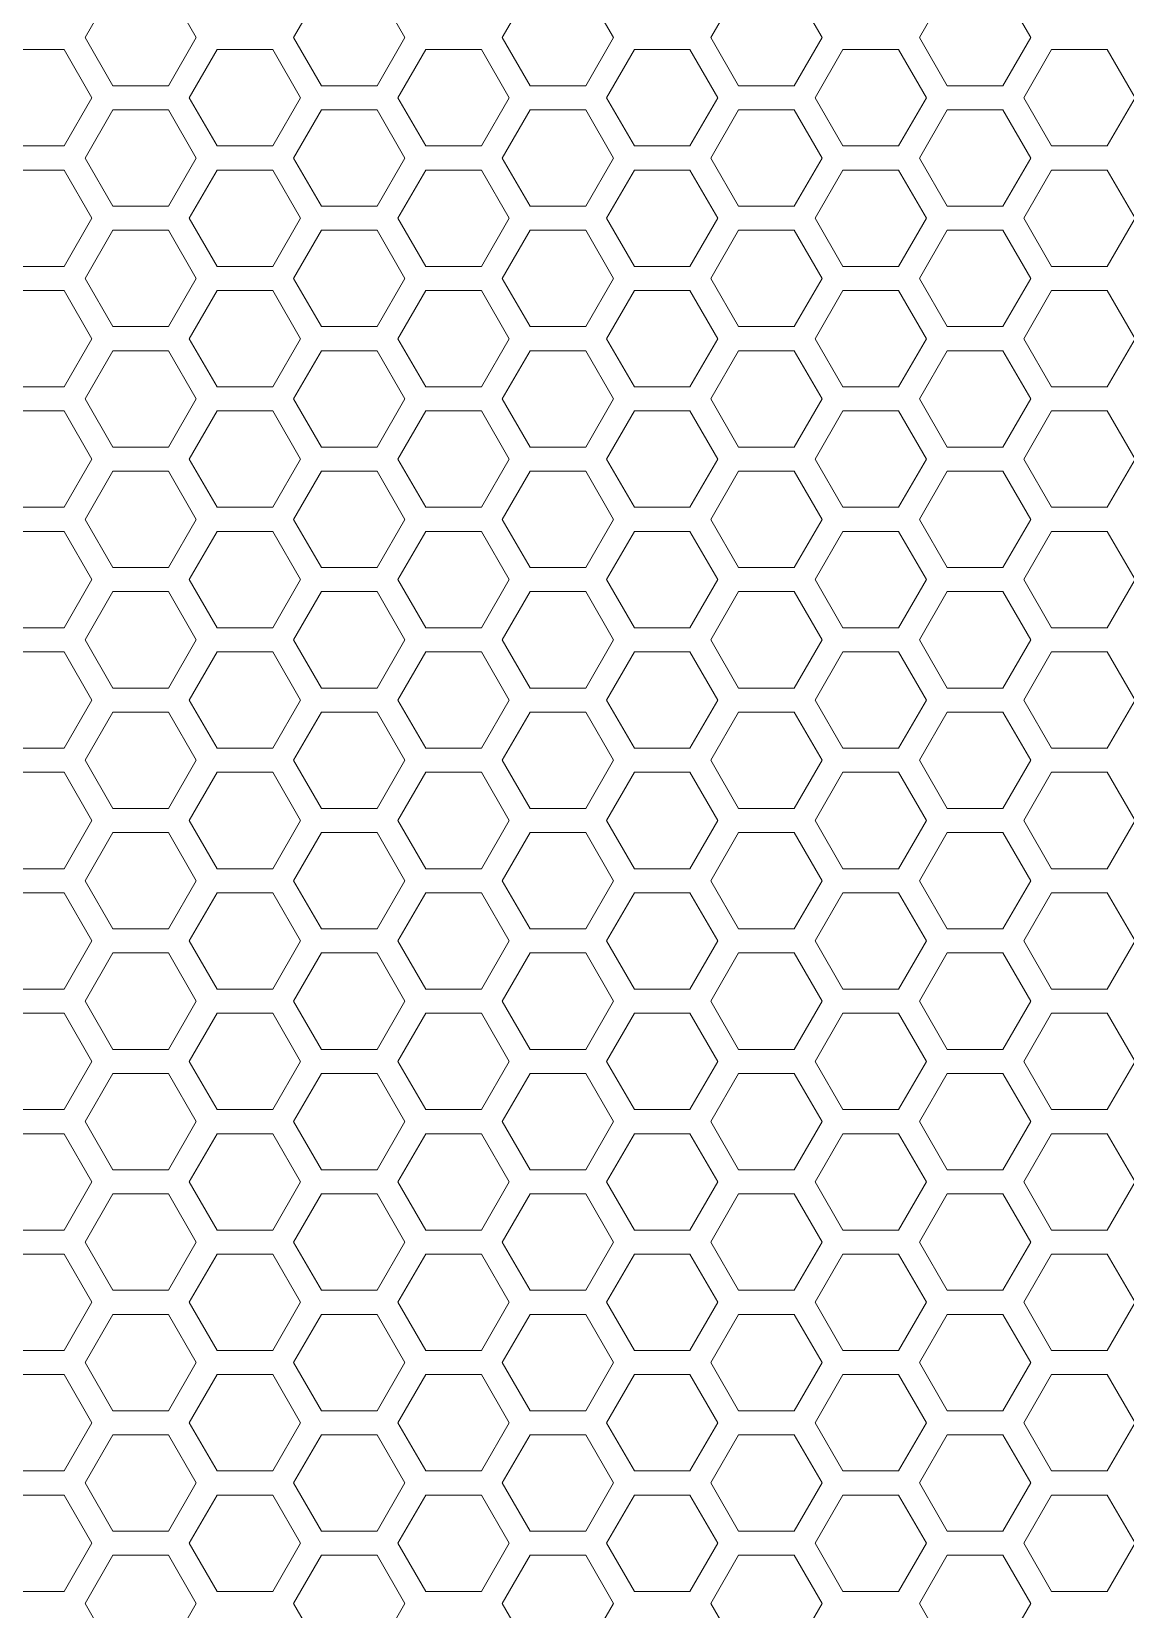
# Model space of a CAD drawing. Header units: millimetres. Extents: x 0 to 62, y -17 to 201.
# Drawn here: x 22.8 to 31.88, y 78.55 to 91.65 of the extents above; entities that cross this region are included whole.
import ezdxf

# ---------------------------------------------------------------- set-up
doc = ezdxf.new("R2010")
doc.units = ezdxf.units.MM

msp = doc.modelspace()

# ---------------------------------------------------------------- linework, layer by layer
at = {"color": 0, "lineweight": 18}
for p, q in [((23.475, 92), (23.244, 91.6)), ((24.168, 91.6), (23.937, 92)), ((25.207, 92), (24.976, 91.6)), ((25.9, 91.6), (25.669, 92)), ((26.939, 92), (26.708, 91.6)), ((27.632, 91.6), (27.401, 92)), ((28.671, 92), (28.44, 91.6)), ((29.364, 91.6), (29.133, 92)), ((30.403, 92), (30.172, 91.6)), ((31.096, 91.6), (30.865, 92)), ((23.244, 91.6), (23.475, 91.2)), ((23.937, 91.2), (24.168, 91.6)), ((24.976, 91.6), (25.207, 91.2)), ((25.669, 91.2), (25.9, 91.6)), ((26.708, 91.6), (26.939, 91.2)), ((27.401, 91.2), (27.632, 91.6)), ((28.44, 91.6), (28.671, 91.2)), ((29.133, 91.2), (29.364, 91.6)), ((30.172, 91.6), (30.403, 91.2)), ((30.865, 91.2), (31.096, 91.6)), ((23.071, 91.5), (22.609, 91.5)), ((23.302, 91.1), (23.071, 91.5)), ((24.341, 91.5), (24.11, 91.1)), ((24.803, 91.5), (24.341, 91.5)), ((25.034, 91.1), (24.803, 91.5)), ((26.073, 91.5), (25.842, 91.1)), ((26.535, 91.5), (26.073, 91.5)), ((26.766, 91.1), (26.535, 91.5)), ((27.805, 91.5), (27.574, 91.1)), ((28.267, 91.5), (27.805, 91.5)), ((28.498, 91.1), (28.267, 91.5)), ((29.537, 91.5), (29.306, 91.1)), ((29.999, 91.5), (29.537, 91.5)), ((30.23, 91.1), (29.999, 91.5)), ((31.269, 91.5), (31.038, 91.1)), ((31.731, 91.5), (31.269, 91.5)), ((31.962, 91.1), (31.731, 91.5)), ((23.475, 91.2), (23.937, 91.2)), ((25.207, 91.2), (25.669, 91.2)), ((26.939, 91.2), (27.401, 91.2)), ((28.671, 91.2), (29.133, 91.2)), ((30.403, 91.2), (30.865, 91.2)), ((23.071, 90.7), (23.302, 91.1)), ((24.11, 91.1), (24.341, 90.7)), ((24.803, 90.7), (25.034, 91.1)), ((25.842, 91.1), (26.073, 90.7)), ((26.535, 90.7), (26.766, 91.1)), ((27.574, 91.1), (27.805, 90.7)), ((28.267, 90.7), (28.498, 91.1)), ((29.306, 91.1), (29.537, 90.7)), ((29.999, 90.7), (30.23, 91.1)), ((31.038, 91.1), (31.269, 90.7)), ((31.731, 90.7), (31.962, 91.1)), ((23.475, 91), (23.244, 90.6)), ((23.937, 91), (23.475, 91)), ((24.168, 90.6), (23.937, 91)), ((25.207, 91), (24.976, 90.6)), ((25.669, 91), (25.207, 91)), ((25.9, 90.6), (25.669, 91)), ((26.939, 91), (26.708, 90.6)), ((27.401, 91), (26.939, 91)), ((27.632, 90.6), (27.401, 91)), ((28.671, 91), (28.44, 90.6)), ((29.133, 91), (28.671, 91)), ((29.364, 90.6), (29.133, 91)), ((30.403, 91), (30.172, 90.6)), ((30.865, 91), (30.403, 91)), ((31.096, 90.6), (30.865, 91)), ((22.609, 90.7), (23.071, 90.7)), ((24.341, 90.7), (24.803, 90.7)), ((26.073, 90.7), (26.535, 90.7)), ((27.805, 90.7), (28.267, 90.7)), ((29.537, 90.7), (29.999, 90.7)), ((31.269, 90.7), (31.731, 90.7)), ((23.244, 90.6), (23.475, 90.2)), ((23.937, 90.2), (24.168, 90.6)), ((24.976, 90.6), (25.207, 90.2)), ((25.669, 90.2), (25.9, 90.6)), ((26.708, 90.6), (26.939, 90.2)), ((27.401, 90.2), (27.632, 90.6)), ((28.44, 90.6), (28.671, 90.2)), ((29.133, 90.2), (29.364, 90.6)), ((30.172, 90.6), (30.403, 90.2)), ((30.865, 90.2), (31.096, 90.6)), ((23.071, 90.5), (22.609, 90.5)), ((23.302, 90.1), (23.071, 90.5)), ((24.341, 90.5), (24.11, 90.1)), ((24.803, 90.5), (24.341, 90.5)), ((25.034, 90.1), (24.803, 90.5)), ((26.073, 90.5), (25.842, 90.1)), ((26.535, 90.5), (26.073, 90.5)), ((26.766, 90.1), (26.535, 90.5)), ((27.805, 90.5), (27.574, 90.1)), ((28.267, 90.5), (27.805, 90.5)), ((28.498, 90.1), (28.267, 90.5)), ((29.537, 90.5), (29.306, 90.1)), ((29.999, 90.5), (29.537, 90.5)), ((30.23, 90.1), (29.999, 90.5)), ((31.269, 90.5), (31.038, 90.1)), ((31.731, 90.5), (31.269, 90.5)), ((31.962, 90.1), (31.731, 90.5)), ((23.475, 90.2), (23.937, 90.2)), ((25.207, 90.2), (25.669, 90.2)), ((26.939, 90.2), (27.401, 90.2)), ((28.671, 90.2), (29.133, 90.2)), ((30.403, 90.2), (30.865, 90.2)), ((23.071, 89.7), (23.302, 90.1)), ((23.475, 90), (23.244, 89.6)), ((23.937, 90), (23.475, 90)), ((24.168, 89.6), (23.937, 90)), ((24.11, 90.1), (24.341, 89.7)), ((24.803, 89.7), (25.034, 90.1)), ((25.207, 90), (24.976, 89.6)), ((25.669, 90), (25.207, 90)), ((25.9, 89.6), (25.669, 90)), ((25.842, 90.1), (26.073, 89.7)), ((26.535, 89.7), (26.766, 90.1)), ((26.939, 90), (26.708, 89.6)), ((27.401, 90), (26.939, 90)), ((27.632, 89.6), (27.401, 90)), ((27.574, 90.1), (27.805, 89.7)), ((28.267, 89.7), (28.498, 90.1)), ((28.671, 90), (28.44, 89.6)), ((29.133, 90), (28.671, 90)), ((29.364, 89.6), (29.133, 90)), ((29.306, 90.1), (29.537, 89.7)), ((29.999, 89.7), (30.23, 90.1)), ((30.403, 90), (30.172, 89.6)), ((30.865, 90), (30.403, 90)), ((31.096, 89.6), (30.865, 90)), ((31.038, 90.1), (31.269, 89.7)), ((31.731, 89.7), (31.962, 90.1)), ((22.609, 89.7), (23.071, 89.7)), ((24.341, 89.7), (24.803, 89.7)), ((26.073, 89.7), (26.535, 89.7)), ((27.805, 89.7), (28.267, 89.7)), ((29.537, 89.7), (29.999, 89.7)), ((31.269, 89.7), (31.731, 89.7)), ((23.071, 89.5), (22.609, 89.5)), ((23.302, 89.1), (23.071, 89.5)), ((23.244, 89.6), (23.475, 89.2)), ((23.937, 89.2), (24.168, 89.6)), ((24.341, 89.5), (24.11, 89.1)), ((24.803, 89.5), (24.341, 89.5)), ((25.034, 89.1), (24.803, 89.5)), ((24.976, 89.6), (25.207, 89.2)), ((25.669, 89.2), (25.9, 89.6)), ((26.073, 89.5), (25.842, 89.1)), ((26.535, 89.5), (26.073, 89.5)), ((26.766, 89.1), (26.535, 89.5)), ((26.708, 89.6), (26.939, 89.2)), ((27.401, 89.2), (27.632, 89.6)), ((27.805, 89.5), (27.574, 89.1)), ((28.267, 89.5), (27.805, 89.5)), ((28.498, 89.1), (28.267, 89.5)), ((28.44, 89.6), (28.671, 89.2)), ((29.133, 89.2), (29.364, 89.6)), ((29.537, 89.5), (29.306, 89.1)), ((29.999, 89.5), (29.537, 89.5)), ((30.23, 89.1), (29.999, 89.5)), ((30.172, 89.6), (30.403, 89.2)), ((30.865, 89.2), (31.096, 89.6)), ((31.269, 89.5), (31.038, 89.1)), ((31.731, 89.5), (31.269, 89.5)), ((31.962, 89.1), (31.731, 89.5)), ((23.071, 88.7), (23.302, 89.1)), ((23.475, 89.2), (23.937, 89.2)), ((24.11, 89.1), (24.341, 88.7)), ((24.803, 88.7), (25.034, 89.1)), ((25.207, 89.2), (25.669, 89.2)), ((25.842, 89.1), (26.073, 88.7)), ((26.535, 88.7), (26.766, 89.1)), ((26.939, 89.2), (27.401, 89.2)), ((27.574, 89.1), (27.805, 88.7)), ((28.267, 88.7), (28.498, 89.1)), ((28.671, 89.2), (29.133, 89.2)), ((29.306, 89.1), (29.537, 88.7)), ((29.999, 88.7), (30.23, 89.1)), ((30.403, 89.2), (30.865, 89.2)), ((31.038, 89.1), (31.269, 88.7)), ((31.731, 88.7), (31.962, 89.1)), ((23.475, 89), (23.244, 88.6)), ((23.937, 89), (23.475, 89)), ((24.168, 88.6), (23.937, 89)), ((25.207, 89), (24.976, 88.6)), ((25.669, 89), (25.207, 89)), ((25.9, 88.6), (25.669, 89)), ((26.939, 89), (26.708, 88.6)), ((27.401, 89), (26.939, 89)), ((27.632, 88.6), (27.401, 89)), ((28.671, 89), (28.44, 88.6)), ((29.133, 89), (28.671, 89)), ((29.364, 88.6), (29.133, 89)), ((30.403, 89), (30.172, 88.6)), ((30.865, 89), (30.403, 89)), ((31.096, 88.6), (30.865, 89)), ((22.609, 88.7), (23.071, 88.7)), ((24.341, 88.7), (24.803, 88.7)), ((26.073, 88.7), (26.535, 88.7)), ((27.805, 88.7), (28.267, 88.7)), ((29.537, 88.7), (29.999, 88.7)), ((31.269, 88.7), (31.731, 88.7)), ((23.244, 88.6), (23.475, 88.2)), ((23.937, 88.2), (24.168, 88.6)), ((24.976, 88.6), (25.207, 88.2)), ((25.669, 88.2), (25.9, 88.6)), ((26.708, 88.6), (26.939, 88.2)), ((27.401, 88.2), (27.632, 88.6)), ((28.44, 88.6), (28.671, 88.2)), ((29.133, 88.2), (29.364, 88.6)), ((30.172, 88.6), (30.403, 88.2)), ((30.865, 88.2), (31.096, 88.6)), ((23.071, 88.5), (22.609, 88.5)), ((23.302, 88.1), (23.071, 88.5)), ((24.341, 88.5), (24.11, 88.1)), ((24.803, 88.5), (24.341, 88.5)), ((25.034, 88.1), (24.803, 88.5)), ((26.073, 88.5), (25.842, 88.1)), ((26.535, 88.5), (26.073, 88.5)), ((26.766, 88.1), (26.535, 88.5)), ((27.805, 88.5), (27.574, 88.1)), ((28.267, 88.5), (27.805, 88.5)), ((28.498, 88.1), (28.267, 88.5)), ((29.537, 88.5), (29.306, 88.1)), ((29.999, 88.5), (29.537, 88.5)), ((30.23, 88.1), (29.999, 88.5)), ((31.269, 88.5), (31.038, 88.1)), ((31.731, 88.5), (31.269, 88.5)), ((31.962, 88.1), (31.731, 88.5)), ((23.475, 88.2), (23.937, 88.2)), ((25.207, 88.2), (25.669, 88.2)), ((26.939, 88.2), (27.401, 88.2)), ((28.671, 88.2), (29.133, 88.2)), ((30.403, 88.2), (30.865, 88.2)), ((23.071, 87.7), (23.302, 88.1)), ((24.11, 88.1), (24.341, 87.7)), ((24.803, 87.7), (25.034, 88.1)), ((25.842, 88.1), (26.073, 87.7)), ((26.535, 87.7), (26.766, 88.1)), ((27.574, 88.1), (27.805, 87.7)), ((28.267, 87.7), (28.498, 88.1)), ((29.306, 88.1), (29.537, 87.7)), ((29.999, 87.7), (30.23, 88.1)), ((31.038, 88.1), (31.269, 87.7)), ((31.731, 87.7), (31.962, 88.1)), ((23.475, 88), (23.244, 87.6)), ((23.937, 88), (23.475, 88)), ((24.168, 87.6), (23.937, 88)), ((25.207, 88), (24.976, 87.6)), ((25.669, 88), (25.207, 88)), ((25.9, 87.6), (25.669, 88)), ((26.939, 88), (26.708, 87.6)), ((27.401, 88), (26.939, 88)), ((27.632, 87.6), (27.401, 88)), ((28.671, 88), (28.44, 87.6)), ((29.133, 88), (28.671, 88)), ((29.364, 87.6), (29.133, 88)), ((30.403, 88), (30.172, 87.6)), ((30.865, 88), (30.403, 88)), ((31.096, 87.6), (30.865, 88)), ((22.609, 87.7), (23.071, 87.7)), ((24.341, 87.7), (24.803, 87.7)), ((26.073, 87.7), (26.535, 87.7)), ((27.805, 87.7), (28.267, 87.7)), ((29.537, 87.7), (29.999, 87.7)), ((31.269, 87.7), (31.731, 87.7)), ((23.244, 87.6), (23.475, 87.2)), ((23.937, 87.2), (24.168, 87.6)), ((24.976, 87.6), (25.207, 87.2)), ((25.669, 87.2), (25.9, 87.6)), ((26.708, 87.6), (26.939, 87.2)), ((27.401, 87.2), (27.632, 87.6)), ((28.44, 87.6), (28.671, 87.2)), ((29.133, 87.2), (29.364, 87.6)), ((30.172, 87.6), (30.403, 87.2)), ((30.865, 87.2), (31.096, 87.6)), ((23.071, 87.5), (22.609, 87.5)), ((23.302, 87.1), (23.071, 87.5)), ((24.341, 87.5), (24.11, 87.1)), ((24.803, 87.5), (24.341, 87.5)), ((25.034, 87.1), (24.803, 87.5)), ((26.073, 87.5), (25.842, 87.1)), ((26.535, 87.5), (26.073, 87.5)), ((26.766, 87.1), (26.535, 87.5)), ((27.805, 87.5), (27.574, 87.1)), ((28.267, 87.5), (27.805, 87.5)), ((28.498, 87.1), (28.267, 87.5)), ((29.537, 87.5), (29.306, 87.1)), ((29.999, 87.5), (29.537, 87.5)), ((30.23, 87.1), (29.999, 87.5)), ((31.269, 87.5), (31.038, 87.1)), ((31.731, 87.5), (31.269, 87.5)), ((31.962, 87.1), (31.731, 87.5)), ((23.475, 87.2), (23.937, 87.2)), ((25.207, 87.2), (25.669, 87.2)), ((26.939, 87.2), (27.401, 87.2)), ((28.671, 87.2), (29.133, 87.2)), ((30.403, 87.2), (30.865, 87.2)), ((23.071, 86.7), (23.302, 87.1)), ((23.475, 87), (23.244, 86.6)), ((23.937, 87), (23.475, 87)), ((24.168, 86.6), (23.937, 87)), ((24.11, 87.1), (24.341, 86.7)), ((24.803, 86.7), (25.034, 87.1)), ((25.207, 87), (24.976, 86.6)), ((25.669, 87), (25.207, 87)), ((25.9, 86.6), (25.669, 87)), ((25.842, 87.1), (26.073, 86.7)), ((26.535, 86.7), (26.766, 87.1)), ((26.939, 87), (26.708, 86.6)), ((27.401, 87), (26.939, 87)), ((27.632, 86.6), (27.401, 87)), ((27.574, 87.1), (27.805, 86.7)), ((28.267, 86.7), (28.498, 87.1)), ((28.671, 87), (28.44, 86.6)), ((29.133, 87), (28.671, 87)), ((29.364, 86.6), (29.133, 87)), ((29.306, 87.1), (29.537, 86.7)), ((29.999, 86.7), (30.23, 87.1)), ((30.403, 87), (30.172, 86.6)), ((30.865, 87), (30.403, 87)), ((31.096, 86.6), (30.865, 87)), ((31.038, 87.1), (31.269, 86.7)), ((31.731, 86.7), (31.962, 87.1)), ((22.609, 86.7), (23.071, 86.7)), ((23.244, 86.6), (23.475, 86.2)), ((23.937, 86.2), (24.168, 86.6)), ((24.341, 86.7), (24.803, 86.7)), ((24.976, 86.6), (25.207, 86.2)), ((25.669, 86.2), (25.9, 86.6)), ((26.073, 86.7), (26.535, 86.7)), ((26.708, 86.6), (26.939, 86.2)), ((27.401, 86.2), (27.632, 86.6)), ((27.805, 86.7), (28.267, 86.7)), ((28.44, 86.6), (28.671, 86.2)), ((29.133, 86.2), (29.364, 86.6)), ((29.537, 86.7), (29.999, 86.7)), ((30.172, 86.6), (30.403, 86.2)), ((30.865, 86.2), (31.096, 86.6)), ((31.269, 86.7), (31.731, 86.7)), ((23.071, 86.5), (22.609, 86.5)), ((23.302, 86.1), (23.071, 86.5)), ((24.341, 86.5), (24.11, 86.1)), ((24.803, 86.5), (24.341, 86.5)), ((25.034, 86.1), (24.803, 86.5)), ((26.073, 86.5), (25.842, 86.1)), ((26.535, 86.5), (26.073, 86.5)), ((26.766, 86.1), (26.535, 86.5)), ((27.805, 86.5), (27.574, 86.1)), ((28.267, 86.5), (27.805, 86.5)), ((28.498, 86.1), (28.267, 86.5)), ((29.537, 86.5), (29.306, 86.1)), ((29.999, 86.5), (29.537, 86.5)), ((30.23, 86.1), (29.999, 86.5)), ((31.269, 86.5), (31.038, 86.1)), ((31.731, 86.5), (31.269, 86.5)), ((31.962, 86.1), (31.731, 86.5)), ((23.475, 86.2), (23.937, 86.2)), ((25.207, 86.2), (25.669, 86.2)), ((26.939, 86.2), (27.401, 86.2)), ((28.671, 86.2), (29.133, 86.2)), ((30.403, 86.2), (30.865, 86.2)), ((23.071, 85.7), (23.302, 86.1)), ((24.11, 86.1), (24.341, 85.7)), ((24.803, 85.7), (25.034, 86.1)), ((25.842, 86.1), (26.073, 85.7)), ((26.535, 85.7), (26.766, 86.1)), ((27.574, 86.1), (27.805, 85.7)), ((28.267, 85.7), (28.498, 86.1)), ((29.306, 86.1), (29.537, 85.7)), ((29.999, 85.7), (30.23, 86.1)), ((31.038, 86.1), (31.269, 85.7)), ((31.731, 85.7), (31.962, 86.1)), ((23.475, 86), (23.244, 85.6)), ((23.937, 86), (23.475, 86)), ((24.168, 85.6), (23.937, 86)), ((25.207, 86), (24.976, 85.6)), ((25.669, 86), (25.207, 86)), ((25.9, 85.6), (25.669, 86)), ((26.939, 86), (26.708, 85.6)), ((27.401, 86), (26.939, 86)), ((27.632, 85.6), (27.401, 86)), ((28.671, 86), (28.44, 85.6)), ((29.133, 86), (28.671, 86)), ((29.364, 85.6), (29.133, 86)), ((30.403, 86), (30.172, 85.6)), ((30.865, 86), (30.403, 86)), ((31.096, 85.6), (30.865, 86)), ((22.609, 85.7), (23.071, 85.7)), ((24.341, 85.7), (24.803, 85.7)), ((26.073, 85.7), (26.535, 85.7)), ((27.805, 85.7), (28.267, 85.7)), ((29.537, 85.7), (29.999, 85.7)), ((31.269, 85.7), (31.731, 85.7)), ((23.244, 85.6), (23.475, 85.2)), ((23.937, 85.2), (24.168, 85.6)), ((24.976, 85.6), (25.207, 85.2)), ((25.669, 85.2), (25.9, 85.6)), ((26.708, 85.6), (26.939, 85.2)), ((27.401, 85.2), (27.632, 85.6)), ((28.44, 85.6), (28.671, 85.2)), ((29.133, 85.2), (29.364, 85.6)), ((30.172, 85.6), (30.403, 85.2)), ((30.865, 85.2), (31.096, 85.6)), ((23.071, 85.5), (22.609, 85.5)), ((23.302, 85.1), (23.071, 85.5)), ((24.341, 85.5), (24.11, 85.1)), ((24.803, 85.5), (24.341, 85.5)), ((25.034, 85.1), (24.803, 85.5)), ((26.073, 85.5), (25.842, 85.1)), ((26.535, 85.5), (26.073, 85.5)), ((26.766, 85.1), (26.535, 85.5)), ((27.805, 85.5), (27.574, 85.1)), ((28.267, 85.5), (27.805, 85.5)), ((28.498, 85.1), (28.267, 85.5)), ((29.537, 85.5), (29.306, 85.1)), ((29.999, 85.5), (29.537, 85.5)), ((30.23, 85.1), (29.999, 85.5)), ((31.269, 85.5), (31.038, 85.1)), ((31.731, 85.5), (31.269, 85.5)), ((31.962, 85.1), (31.731, 85.5)), ((23.475, 85.2), (23.937, 85.2)), ((25.207, 85.2), (25.669, 85.2)), ((26.939, 85.2), (27.401, 85.2)), ((28.671, 85.2), (29.133, 85.2)), ((30.403, 85.2), (30.865, 85.2)), ((23.071, 84.7), (23.302, 85.1)), ((24.11, 85.1), (24.341, 84.7)), ((24.803, 84.7), (25.034, 85.1)), ((25.842, 85.1), (26.073, 84.7)), ((26.535, 84.7), (26.766, 85.1)), ((27.574, 85.1), (27.805, 84.7)), ((28.267, 84.7), (28.498, 85.1)), ((29.306, 85.1), (29.537, 84.7)), ((29.999, 84.7), (30.23, 85.1)), ((31.038, 85.1), (31.269, 84.7)), ((31.731, 84.7), (31.962, 85.1)), ((23.475, 85), (23.244, 84.6)), ((23.937, 85), (23.475, 85)), ((24.168, 84.6), (23.937, 85)), ((25.207, 85), (24.976, 84.6)), ((25.669, 85), (25.207, 85)), ((25.9, 84.6), (25.669, 85)), ((26.939, 85), (26.708, 84.6)), ((27.401, 85), (26.939, 85)), ((27.632, 84.6), (27.401, 85)), ((28.671, 85), (28.44, 84.6)), ((29.133, 85), (28.671, 85)), ((29.364, 84.6), (29.133, 85)), ((30.403, 85), (30.172, 84.6)), ((30.865, 85), (30.403, 85)), ((31.096, 84.6), (30.865, 85)), ((22.609, 84.7), (23.071, 84.7)), ((24.341, 84.7), (24.803, 84.7)), ((26.073, 84.7), (26.535, 84.7)), ((27.805, 84.7), (28.267, 84.7)), ((29.537, 84.7), (29.999, 84.7)), ((31.269, 84.7), (31.731, 84.7)), ((23.071, 84.5), (22.609, 84.5)), ((23.302, 84.1), (23.071, 84.5)), ((23.244, 84.6), (23.475, 84.2)), ((23.937, 84.2), (24.168, 84.6)), ((24.341, 84.5), (24.11, 84.1)), ((24.803, 84.5), (24.341, 84.5)), ((25.034, 84.1), (24.803, 84.5)), ((24.976, 84.6), (25.207, 84.2)), ((25.669, 84.2), (25.9, 84.6)), ((26.073, 84.5), (25.842, 84.1)), ((26.535, 84.5), (26.073, 84.5)), ((26.766, 84.1), (26.535, 84.5)), ((26.708, 84.6), (26.939, 84.2)), ((27.401, 84.2), (27.632, 84.6)), ((27.805, 84.5), (27.574, 84.1)), ((28.267, 84.5), (27.805, 84.5)), ((28.498, 84.1), (28.267, 84.5)), ((28.44, 84.6), (28.671, 84.2)), ((29.133, 84.2), (29.364, 84.6)), ((29.537, 84.5), (29.306, 84.1)), ((29.999, 84.5), (29.537, 84.5)), ((30.23, 84.1), (29.999, 84.5)), ((30.172, 84.6), (30.403, 84.2)), ((30.865, 84.2), (31.096, 84.6)), ((31.269, 84.5), (31.038, 84.1)), ((31.731, 84.5), (31.269, 84.5)), ((31.962, 84.1), (31.731, 84.5)), ((23.475, 84.2), (23.937, 84.2)), ((25.207, 84.2), (25.669, 84.2)), ((26.939, 84.2), (27.401, 84.2)), ((28.671, 84.2), (29.133, 84.2)), ((30.403, 84.2), (30.865, 84.2)), ((23.071, 83.7), (23.302, 84.1)), ((23.475, 84), (23.244, 83.6)), ((23.937, 84), (23.475, 84)), ((24.168, 83.6), (23.937, 84)), ((24.11, 84.1), (24.341, 83.7)), ((24.803, 83.7), (25.034, 84.1)), ((25.207, 84), (24.976, 83.6)), ((25.669, 84), (25.207, 84)), ((25.9, 83.6), (25.669, 84)), ((25.842, 84.1), (26.073, 83.7)), ((26.535, 83.7), (26.766, 84.1)), ((26.939, 84), (26.708, 83.6)), ((27.401, 84), (26.939, 84)), ((27.632, 83.6), (27.401, 84)), ((27.574, 84.1), (27.805, 83.7)), ((28.267, 83.7), (28.498, 84.1)), ((28.671, 84), (28.44, 83.6)), ((29.133, 84), (28.671, 84)), ((29.364, 83.6), (29.133, 84)), ((29.306, 84.1), (29.537, 83.7)), ((29.999, 83.7), (30.23, 84.1)), ((30.403, 84), (30.172, 83.6)), ((30.865, 84), (30.403, 84)), ((31.096, 83.6), (30.865, 84)), ((31.038, 84.1), (31.269, 83.7)), ((31.731, 83.7), (31.962, 84.1)), ((22.609, 83.7), (23.071, 83.7)), ((23.244, 83.6), (23.475, 83.2)), ((23.937, 83.2), (24.168, 83.6)), ((24.341, 83.7), (24.803, 83.7)), ((24.976, 83.6), (25.207, 83.2)), ((25.669, 83.2), (25.9, 83.6)), ((26.073, 83.7), (26.535, 83.7)), ((26.708, 83.6), (26.939, 83.2)), ((27.401, 83.2), (27.632, 83.6)), ((27.805, 83.7), (28.267, 83.7)), ((28.44, 83.6), (28.671, 83.2)), ((29.133, 83.2), (29.364, 83.6)), ((29.537, 83.7), (29.999, 83.7)), ((30.172, 83.6), (30.403, 83.2)), ((30.865, 83.2), (31.096, 83.6)), ((31.269, 83.7), (31.731, 83.7)), ((23.071, 83.5), (22.609, 83.5)), ((23.302, 83.1), (23.071, 83.5)), ((24.341, 83.5), (24.11, 83.1)), ((24.803, 83.5), (24.341, 83.5)), ((25.034, 83.1), (24.803, 83.5)), ((26.073, 83.5), (25.842, 83.1)), ((26.535, 83.5), (26.073, 83.5)), ((26.766, 83.1), (26.535, 83.5)), ((27.805, 83.5), (27.574, 83.1)), ((28.267, 83.5), (27.805, 83.5)), ((28.498, 83.1), (28.267, 83.5)), ((29.537, 83.5), (29.306, 83.1)), ((29.999, 83.5), (29.537, 83.5)), ((30.23, 83.1), (29.999, 83.5)), ((31.269, 83.5), (31.038, 83.1)), ((31.731, 83.5), (31.269, 83.5)), ((31.962, 83.1), (31.731, 83.5)), ((23.475, 83.2), (23.937, 83.2)), ((25.207, 83.2), (25.669, 83.2)), ((26.939, 83.2), (27.401, 83.2)), ((28.671, 83.2), (29.133, 83.2)), ((30.403, 83.2), (30.865, 83.2)), ((23.071, 82.7), (23.302, 83.1)), ((24.11, 83.1), (24.341, 82.7)), ((24.803, 82.7), (25.034, 83.1)), ((25.842, 83.1), (26.073, 82.7)), ((26.535, 82.7), (26.766, 83.1)), ((27.574, 83.1), (27.805, 82.7)), ((28.267, 82.7), (28.498, 83.1)), ((29.306, 83.1), (29.537, 82.7)), ((29.999, 82.7), (30.23, 83.1)), ((31.038, 83.1), (31.269, 82.7)), ((31.731, 82.7), (31.962, 83.1)), ((23.475, 83), (23.244, 82.6)), ((23.937, 83), (23.475, 83)), ((24.168, 82.6), (23.937, 83)), ((25.207, 83), (24.976, 82.6)), ((25.669, 83), (25.207, 83)), ((25.9, 82.6), (25.669, 83)), ((26.939, 83), (26.708, 82.6)), ((27.401, 83), (26.939, 83)), ((27.632, 82.6), (27.401, 83)), ((28.671, 83), (28.44, 82.6)), ((29.133, 83), (28.671, 83)), ((29.364, 82.6), (29.133, 83)), ((30.403, 83), (30.172, 82.6)), ((30.865, 83), (30.403, 83)), ((31.096, 82.6), (30.865, 83)), ((22.609, 82.7), (23.071, 82.7)), ((24.341, 82.7), (24.803, 82.7)), ((26.073, 82.7), (26.535, 82.7)), ((27.805, 82.7), (28.267, 82.7)), ((29.537, 82.7), (29.999, 82.7)), ((31.269, 82.7), (31.731, 82.7)), ((23.244, 82.6), (23.475, 82.2)), ((23.937, 82.2), (24.168, 82.6)), ((24.976, 82.6), (25.207, 82.2)), ((25.669, 82.2), (25.9, 82.6)), ((26.708, 82.6), (26.939, 82.2)), ((27.401, 82.2), (27.632, 82.6)), ((28.44, 82.6), (28.671, 82.2)), ((29.133, 82.2), (29.364, 82.6)), ((30.172, 82.6), (30.403, 82.2)), ((30.865, 82.2), (31.096, 82.6)), ((23.071, 82.5), (22.609, 82.5)), ((23.302, 82.1), (23.071, 82.5)), ((24.341, 82.5), (24.11, 82.1)), ((24.803, 82.5), (24.341, 82.5)), ((25.034, 82.1), (24.803, 82.5)), ((26.073, 82.5), (25.842, 82.1)), ((26.535, 82.5), (26.073, 82.5)), ((26.766, 82.1), (26.535, 82.5)), ((27.805, 82.5), (27.574, 82.1)), ((28.267, 82.5), (27.805, 82.5)), ((28.498, 82.1), (28.267, 82.5)), ((29.537, 82.5), (29.306, 82.1)), ((29.999, 82.5), (29.537, 82.5)), ((30.23, 82.1), (29.999, 82.5)), ((31.269, 82.5), (31.038, 82.1)), ((31.731, 82.5), (31.269, 82.5)), ((31.962, 82.1), (31.731, 82.5)), ((23.475, 82.2), (23.937, 82.2)), ((25.207, 82.2), (25.669, 82.2)), ((26.939, 82.2), (27.401, 82.2)), ((28.671, 82.2), (29.133, 82.2)), ((30.403, 82.2), (30.865, 82.2)), ((23.071, 81.7), (23.302, 82.1)), ((24.11, 82.1), (24.341, 81.7)), ((24.803, 81.7), (25.034, 82.1)), ((25.842, 82.1), (26.073, 81.7)), ((26.535, 81.7), (26.766, 82.1)), ((27.574, 82.1), (27.805, 81.7)), ((28.267, 81.7), (28.498, 82.1)), ((29.306, 82.1), (29.537, 81.7)), ((29.999, 81.7), (30.23, 82.1)), ((31.038, 82.1), (31.269, 81.7)), ((31.731, 81.7), (31.962, 82.1)), ((23.475, 82), (23.244, 81.6)), ((23.937, 82), (23.475, 82)), ((24.168, 81.6), (23.937, 82)), ((25.207, 82), (24.976, 81.6)), ((25.669, 82), (25.207, 82)), ((25.9, 81.6), (25.669, 82)), ((26.939, 82), (26.708, 81.6)), ((27.401, 82), (26.939, 82)), ((27.632, 81.6), (27.401, 82)), ((28.671, 82), (28.44, 81.6)), ((29.133, 82), (28.671, 82)), ((29.364, 81.6), (29.133, 82)), ((30.403, 82), (30.172, 81.6)), ((30.865, 82), (30.403, 82)), ((31.096, 81.6), (30.865, 82)), ((22.609, 81.7), (23.071, 81.7)), ((24.341, 81.7), (24.803, 81.7)), ((26.073, 81.7), (26.535, 81.7)), ((27.805, 81.7), (28.267, 81.7)), ((29.537, 81.7), (29.999, 81.7)), ((31.269, 81.7), (31.731, 81.7)), ((23.071, 81.5), (22.609, 81.5)), ((23.302, 81.1), (23.071, 81.5)), ((23.244, 81.6), (23.475, 81.2)), ((23.937, 81.2), (24.168, 81.6)), ((24.341, 81.5), (24.11, 81.1)), ((24.803, 81.5), (24.341, 81.5)), ((25.034, 81.1), (24.803, 81.5)), ((24.976, 81.6), (25.207, 81.2)), ((25.669, 81.2), (25.9, 81.6)), ((26.073, 81.5), (25.842, 81.1)), ((26.535, 81.5), (26.073, 81.5)), ((26.766, 81.1), (26.535, 81.5)), ((26.708, 81.6), (26.939, 81.2)), ((27.401, 81.2), (27.632, 81.6)), ((27.805, 81.5), (27.574, 81.1)), ((28.267, 81.5), (27.805, 81.5)), ((28.498, 81.1), (28.267, 81.5)), ((28.44, 81.6), (28.671, 81.2)), ((29.133, 81.2), (29.364, 81.6)), ((29.537, 81.5), (29.306, 81.1)), ((29.999, 81.5), (29.537, 81.5)), ((30.23, 81.1), (29.999, 81.5)), ((30.172, 81.6), (30.403, 81.2)), ((30.865, 81.2), (31.096, 81.6)), ((31.269, 81.5), (31.038, 81.1)), ((31.731, 81.5), (31.269, 81.5)), ((31.962, 81.1), (31.731, 81.5)), ((23.071, 80.7), (23.302, 81.1)), ((23.475, 81.2), (23.937, 81.2)), ((24.11, 81.1), (24.341, 80.7)), ((24.803, 80.7), (25.034, 81.1)), ((25.207, 81.2), (25.669, 81.2)), ((25.842, 81.1), (26.073, 80.7)), ((26.535, 80.7), (26.766, 81.1)), ((26.939, 81.2), (27.401, 81.2)), ((27.574, 81.1), (27.805, 80.7)), ((28.267, 80.7), (28.498, 81.1)), ((28.671, 81.2), (29.133, 81.2)), ((29.306, 81.1), (29.537, 80.7)), ((29.999, 80.7), (30.23, 81.1)), ((30.403, 81.2), (30.865, 81.2)), ((31.038, 81.1), (31.269, 80.7)), ((31.731, 80.7), (31.962, 81.1)), ((23.475, 81), (23.244, 80.6)), ((23.937, 81), (23.475, 81)), ((24.168, 80.6), (23.937, 81)), ((25.207, 81), (24.976, 80.6)), ((25.669, 81), (25.207, 81)), ((25.9, 80.6), (25.669, 81)), ((26.939, 81), (26.708, 80.6)), ((27.401, 81), (26.939, 81)), ((27.632, 80.6), (27.401, 81)), ((28.671, 81), (28.44, 80.6)), ((29.133, 81), (28.671, 81)), ((29.364, 80.6), (29.133, 81)), ((30.403, 81), (30.172, 80.6)), ((30.865, 81), (30.403, 81)), ((31.096, 80.6), (30.865, 81)), ((22.609, 80.7), (23.071, 80.7)), ((24.341, 80.7), (24.803, 80.7)), ((26.073, 80.7), (26.535, 80.7)), ((27.805, 80.7), (28.267, 80.7)), ((29.537, 80.7), (29.999, 80.7)), ((31.269, 80.7), (31.731, 80.7)), ((23.244, 80.6), (23.475, 80.2)), ((23.937, 80.2), (24.168, 80.6)), ((24.976, 80.6), (25.207, 80.2)), ((25.669, 80.2), (25.9, 80.6)), ((26.708, 80.6), (26.939, 80.2)), ((27.401, 80.2), (27.632, 80.6)), ((28.44, 80.6), (28.671, 80.2)), ((29.133, 80.2), (29.364, 80.6)), ((30.172, 80.6), (30.403, 80.2)), ((30.865, 80.2), (31.096, 80.6)), ((23.071, 80.5), (22.609, 80.5)), ((23.302, 80.1), (23.071, 80.5)), ((24.341, 80.5), (24.11, 80.1)), ((24.803, 80.5), (24.341, 80.5)), ((25.034, 80.1), (24.803, 80.5)), ((26.073, 80.5), (25.842, 80.1)), ((26.535, 80.5), (26.073, 80.5)), ((26.766, 80.1), (26.535, 80.5)), ((27.805, 80.5), (27.574, 80.1)), ((28.267, 80.5), (27.805, 80.5)), ((28.498, 80.1), (28.267, 80.5)), ((29.537, 80.5), (29.306, 80.1)), ((29.999, 80.5), (29.537, 80.5)), ((30.23, 80.1), (29.999, 80.5)), ((31.269, 80.5), (31.038, 80.1)), ((31.731, 80.5), (31.269, 80.5)), ((31.962, 80.1), (31.731, 80.5)), ((23.475, 80.2), (23.937, 80.2)), ((25.207, 80.2), (25.669, 80.2)), ((26.939, 80.2), (27.401, 80.2)), ((28.671, 80.2), (29.133, 80.2)), ((30.403, 80.2), (30.865, 80.2)), ((23.071, 79.7), (23.302, 80.1)), ((24.11, 80.1), (24.341, 79.7)), ((24.803, 79.7), (25.034, 80.1)), ((25.842, 80.1), (26.073, 79.7)), ((26.535, 79.7), (26.766, 80.1)), ((27.574, 80.1), (27.805, 79.7)), ((28.267, 79.7), (28.498, 80.1)), ((29.306, 80.1), (29.537, 79.7)), ((29.999, 79.7), (30.23, 80.1)), ((31.038, 80.1), (31.269, 79.7)), ((31.731, 79.7), (31.962, 80.1)), ((23.475, 80), (23.244, 79.6)), ((23.937, 80), (23.475, 80)), ((24.168, 79.6), (23.937, 80)), ((25.207, 80), (24.976, 79.6)), ((25.669, 80), (25.207, 80)), ((25.9, 79.6), (25.669, 80)), ((26.939, 80), (26.708, 79.6)), ((27.401, 80), (26.939, 80)), ((27.632, 79.6), (27.401, 80)), ((28.671, 80), (28.44, 79.6)), ((29.133, 80), (28.671, 80)), ((29.364, 79.6), (29.133, 80)), ((30.403, 80), (30.172, 79.6)), ((30.865, 80), (30.403, 80)), ((31.096, 79.6), (30.865, 80)), ((22.609, 79.7), (23.071, 79.7)), ((24.341, 79.7), (24.803, 79.7)), ((26.073, 79.7), (26.535, 79.7)), ((27.805, 79.7), (28.267, 79.7)), ((29.537, 79.7), (29.999, 79.7)), ((31.269, 79.7), (31.731, 79.7)), ((23.244, 79.6), (23.475, 79.2)), ((23.937, 79.2), (24.168, 79.6)), ((24.976, 79.6), (25.207, 79.2)), ((25.669, 79.2), (25.9, 79.6)), ((26.708, 79.6), (26.939, 79.2)), ((27.401, 79.2), (27.632, 79.6)), ((28.44, 79.6), (28.671, 79.2)), ((29.133, 79.2), (29.364, 79.6)), ((30.172, 79.6), (30.403, 79.2)), ((30.865, 79.2), (31.096, 79.6)), ((23.071, 79.5), (22.609, 79.5)), ((23.302, 79.1), (23.071, 79.5)), ((24.341, 79.5), (24.11, 79.1)), ((24.803, 79.5), (24.341, 79.5)), ((25.034, 79.1), (24.803, 79.5)), ((26.073, 79.5), (25.842, 79.1)), ((26.535, 79.5), (26.073, 79.5)), ((26.766, 79.1), (26.535, 79.5)), ((27.805, 79.5), (27.574, 79.1)), ((28.267, 79.5), (27.805, 79.5)), ((28.498, 79.1), (28.267, 79.5)), ((29.537, 79.5), (29.306, 79.1)), ((29.999, 79.5), (29.537, 79.5)), ((30.23, 79.1), (29.999, 79.5)), ((31.269, 79.5), (31.038, 79.1)), ((31.731, 79.5), (31.269, 79.5)), ((31.962, 79.1), (31.731, 79.5)), ((23.475, 79.2), (23.937, 79.2)), ((25.207, 79.2), (25.669, 79.2)), ((26.939, 79.2), (27.401, 79.2)), ((28.671, 79.2), (29.133, 79.2)), ((30.403, 79.2), (30.865, 79.2)), ((23.071, 78.7), (23.302, 79.1)), ((23.475, 79), (23.244, 78.6)), ((23.937, 79), (23.475, 79)), ((24.168, 78.6), (23.937, 79)), ((24.11, 79.1), (24.341, 78.7)), ((24.803, 78.7), (25.034, 79.1)), ((25.207, 79), (24.976, 78.6)), ((25.669, 79), (25.207, 79)), ((25.9, 78.6), (25.669, 79)), ((25.842, 79.1), (26.073, 78.7)), ((26.535, 78.7), (26.766, 79.1)), ((26.939, 79), (26.708, 78.6)), ((27.401, 79), (26.939, 79)), ((27.632, 78.6), (27.401, 79)), ((27.574, 79.1), (27.805, 78.7)), ((28.267, 78.7), (28.498, 79.1)), ((28.671, 79), (28.44, 78.6)), ((29.133, 79), (28.671, 79)), ((29.364, 78.6), (29.133, 79)), ((29.306, 79.1), (29.537, 78.7)), ((29.999, 78.7), (30.23, 79.1)), ((30.403, 79), (30.172, 78.6)), ((30.865, 79), (30.403, 79)), ((31.096, 78.6), (30.865, 79)), ((31.038, 79.1), (31.269, 78.7)), ((31.731, 78.7), (31.962, 79.1)), ((22.609, 78.7), (23.071, 78.7)), ((23.244, 78.6), (23.475, 78.2)), ((23.937, 78.2), (24.168, 78.6)), ((24.341, 78.7), (24.803, 78.7)), ((24.976, 78.6), (25.207, 78.2)), ((25.669, 78.2), (25.9, 78.6)), ((26.073, 78.7), (26.535, 78.7)), ((26.708, 78.6), (26.939, 78.2)), ((27.401, 78.2), (27.632, 78.6)), ((27.805, 78.7), (28.267, 78.7)), ((28.44, 78.6), (28.671, 78.2)), ((29.133, 78.2), (29.364, 78.6)), ((29.537, 78.7), (29.999, 78.7)), ((30.172, 78.6), (30.403, 78.2)), ((30.865, 78.2), (31.096, 78.6)), ((31.269, 78.7), (31.731, 78.7))]:
    msp.add_line(p, q, dxfattribs=at)

doc.saveas('drawing.dxf')
